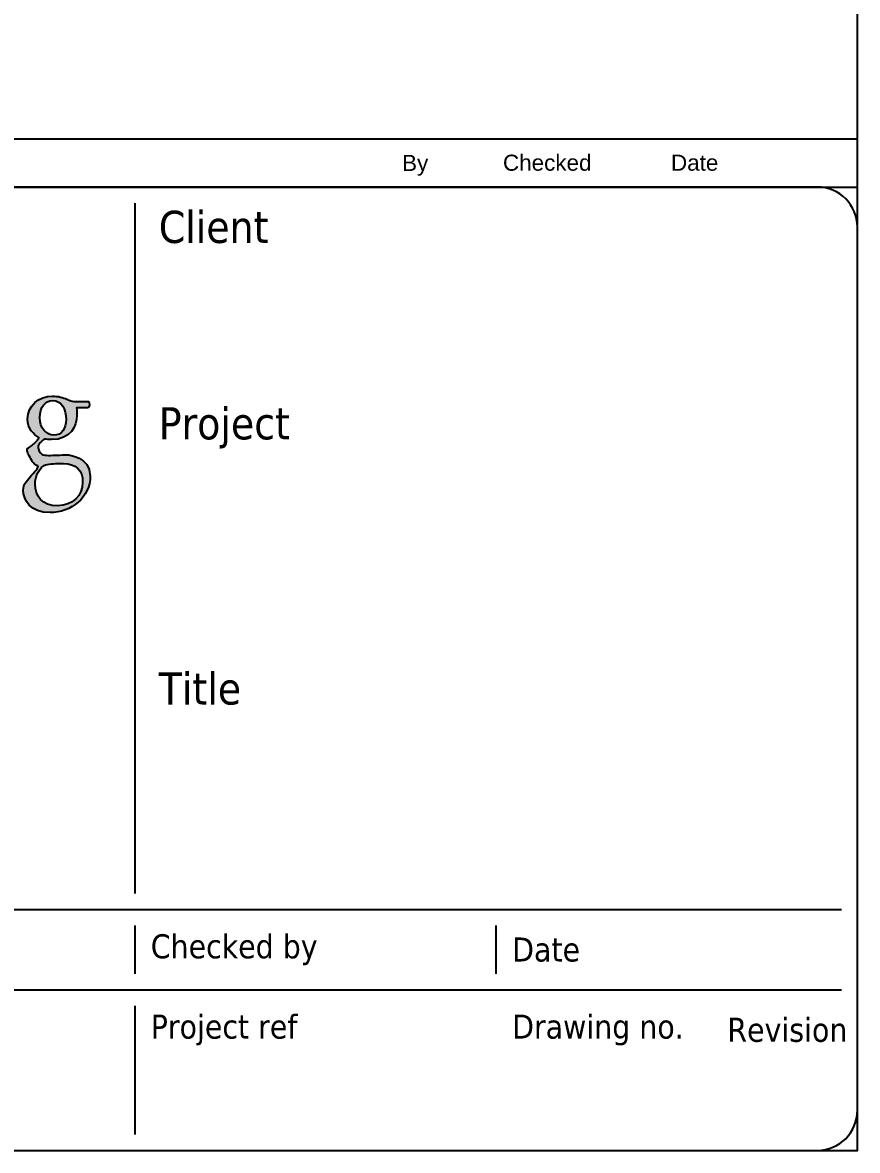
# Paper-space layout 'A2mask' of a CAD drawing. Extents: x 0 to 564, y 0 to 393.
# Drawn here: x 490.7 to 563.5, y 0 to 98.3 of the extents above; entities that cross this region are included whole.
import ezdxf
from ezdxf.enums import TextEntityAlignment as Align

# ---------------------------------------------------------------- set-up
doc = ezdxf.new("R2010")
doc.units = 0
doc.layers.get('0').update_dxf_attribs({"linetype": 'CONTINUOUS'})
doc.layers.get('Defpoints').update_dxf_attribs({"linetype": 'CONTINUOUS'})
doc.layers.add('JPP_Mask', color=7, linetype='CONTINUOUS')
doc.styles.add('JPP', font='arial.ttf')

# ---------------------------------------------------------------- blocks, each defined once
blk = doc.blocks.new('A2mask')
at = {"true_color": 0x0081c6}
h = blk.add_hatch(color=142, dxfattribs=at)
edge = h.paths.add_edge_path()
edge.add_spline(control_points=[(494.659, 60.65), (494.039, 60.65), (493.463, 60.6), (492.984, 60.6), (492.75, 60.6), (492.559, 60.64), (492.409, 60.709), (492.256, 60.816), (492.076, 61.14), (492.076, 61.289), (492.076, 61.673), (492.499, 61.924), (492.657, 62.016), (492.816, 62.003), (493.001, 61.977), (493.239, 61.977), (494.918, 61.977), (495.46, 63.167), (495.46, 64.079), (495.46, 64.304), (495.46, 64.528), (495.434, 64.753), (495.434, 64.753), (496.385, 64.753), (496.385, 64.753), (496.584, 64.78), (496.61, 65.229), (496.465, 65.295), (496.465, 65.295), (495.394, 65.295), (495.394, 65.295), (495.103, 65.295), (495.011, 65.322), (494.587, 65.506), (494.283, 65.639), (493.821, 65.771), (493.318, 65.771), (492.142, 65.771), (491.163, 64.912), (491.163, 63.775), (491.163, 62.929), (491.705, 62.413), (492.155, 62.175), (492.155, 62.109), (492.089, 62.003), (492.022, 61.924), (491.798, 61.686), (491.547, 61.461), (491.322, 61.316), (491.177, 61.21), (491.124, 61.157), (491.124, 61.091), (491.124, 60.908), (491.327, 60.485), (491.532, 60.164), (491.633, 59.979), (491.704, 59.875), (491.811, 59.806), (491.811, 59.806), (491.811, 59.806), (491.812, 59.806), (491.812, 59.806), (491.812, 59.806), (491.812, 59.806), (491.866, 59.771), (491.93, 59.744), (492.014, 59.722), (492.17, 59.681), (492.028, 59.47), (491.901, 59.318), (491.578, 58.93), (491.184, 58.491), (490.944, 58.188), (490.846, 58.053), (490.79, 57.834), (490.79, 57.564), (490.79, 56.721), (491.394, 55.608), (493.125, 55.608), (494.955, 55.608), (496.629, 56.957), (496.629, 58.795), (496.629, 60.481), (494.677, 60.65), (494.659, 60.65)], knot_values=[0, 0, 0, 0, 1, 1, 1, 2, 2, 2, 3, 3, 3, 4, 4, 4, 5, 5, 5, 6, 6, 6, 7, 7, 7, 8, 8, 8, 9, 9, 9, 10, 10, 10, 11, 11, 11, 12, 12, 12, 13, 13, 13, 14, 14, 14, 15, 15, 15, 16, 16, 16, 17, 17, 17, 18, 18, 18, 19, 19, 19, 20, 20, 20, 21, 21, 21, 22, 22, 22, 23, 23, 23, 24, 24, 24, 25, 25, 25, 26, 26, 26, 27, 27, 27, 28, 28, 28, 28], degree=3, periodic=0)
edge = h.paths.add_edge_path(flags=16)
edge.add_spline(control_points=[(493.437, 62.36), (494.151, 62.36), (494.521, 62.929), (494.521, 63.735), (494.521, 64.634), (494.151, 65.388), (493.345, 65.388), (492.71, 65.388), (492.234, 64.806), (492.234, 63.907), (492.234, 62.968), (492.803, 62.36), (493.437, 62.36)], knot_values=[0, 0, 0, 0, 1, 1, 1, 2, 2, 2, 3, 3, 3, 4, 4, 4, 4], degree=3, periodic=0)
edge = h.paths.add_edge_path(flags=16)
edge.add_spline(control_points=[(494.287, 59.884), (494.287, 59.884), (493.787, 59.884), (493.787, 59.884), (493.315, 59.884), (492.727, 59.846), (492.52, 59.676), (492.167, 59.392), (491.814, 58.804), (491.814, 58.083), (491.814, 57.059), (492.447, 56.207), (493.787, 56.207), (495.097, 56.207), (495.966, 57.154), (495.966, 58.235), (495.966, 59.392), (495.348, 59.884), (494.287, 59.884)], knot_values=[0, 0, 0, 0, 1, 1, 1, 2, 2, 2, 3, 3, 3, 4, 4, 4, 5, 5, 5, 6, 6, 6, 6], degree=3, periodic=0)
at = {"color": 154, "true_color": 0x004a91}
for p, q in [((560, 84), (441, 84)), ((500.5, 82.6), (500.5, 22.4)), ((563.5, 3.5), (563.5, 80.5)), ((438.9, 21), (562.1, 21)), ((500.5, 19.6), (500.5, 15.4)), ((532, 15.4), (532, 19.6)), ((438.9, 14), (562.1, 14)), ((500.5, 12.6), (500.5, 1.4)), ((441, 0), (560, 0))]:
    blk.add_line(p, q, dxfattribs=at)
for centre, start, end in [((560, 80.5), 0, 90), ((560, 3.5), 270, 0)]:
    blk.add_arc(centre, 3.5, start, end, dxfattribs=at)
at = {"layer": 'Defpoints'}
blk.add_lwpolyline([(0, 0), (563.5, 0), (563.5, 393.361), (0, 393.361)], close=True, dxfattribs=at)
blk.add_lwpolyline([(437.5, 0), (437.5, 84), (563.5, 84)], dxfattribs=at)
at = {"layer": 'Defpoints', "color": 142, "true_color": 0x0081c6}
for points, knots in [([(494.659, 60.65), (494.039, 60.65), (493.463, 60.6), (492.984, 60.6), (492.75, 60.6), (492.559, 60.64), (492.409, 60.709), (492.256, 60.816), (492.076, 61.14), (492.076, 61.289), (492.076, 61.673), (492.499, 61.924), (492.657, 62.016), (492.816, 62.003), (493.001, 61.977), (493.239, 61.977), (494.918, 61.977), (495.46, 63.167), (495.46, 64.079), (495.46, 64.304), (495.46, 64.528), (495.434, 64.753), (495.434, 64.753), (496.385, 64.753), (496.385, 64.753), (496.584, 64.78), (496.61, 65.229), (496.465, 65.295), (496.465, 65.295), (495.394, 65.295), (495.394, 65.295), (495.103, 65.295), (495.011, 65.322), (494.587, 65.506), (494.283, 65.639), (493.821, 65.771), (493.318, 65.771), (492.142, 65.771), (491.163, 64.912), (491.163, 63.775), (491.163, 62.929), (491.705, 62.413), (492.155, 62.175), (492.155, 62.109), (492.089, 62.003), (492.022, 61.924), (491.798, 61.686), (491.547, 61.461), (491.322, 61.316), (491.177, 61.21), (491.124, 61.157), (491.124, 61.091), (491.124, 60.908), (491.327, 60.485), (491.532, 60.164), (491.633, 59.979), (491.704, 59.875), (491.811, 59.806), (491.811, 59.806), (491.811, 59.806), (491.812, 59.806), (491.812, 59.806), (491.812, 59.806), (491.812, 59.806), (491.866, 59.771), (491.93, 59.744), (492.014, 59.722), (492.17, 59.681), (492.028, 59.47), (491.901, 59.318), (491.578, 58.93), (491.184, 58.491), (490.944, 58.188), (490.846, 58.053), (490.79, 57.834), (490.79, 57.564), (490.79, 56.721), (491.394, 55.608), (493.125, 55.608), (494.955, 55.608), (496.629, 56.957), (496.629, 58.795), (496.629, 60.481), (494.677, 60.65), (494.659, 60.65)], [0, 0, 0, 0, 1, 1, 1, 2, 2, 2, 3, 3, 3, 4, 4, 4, 5, 5, 5, 6, 6, 6, 7, 7, 7, 8, 8, 8, 9, 9, 9, 10, 10, 10, 11, 11, 11, 12, 12, 12, 13, 13, 13, 14, 14, 14, 15, 15, 15, 16, 16, 16, 17, 17, 17, 18, 18, 18, 19, 19, 19, 20, 20, 20, 21, 21, 21, 22, 22, 22, 23, 23, 23, 24, 24, 24, 25, 25, 25, 26, 26, 26, 27, 27, 27, 28, 28, 28, 28]), ([(493.437, 62.36), (494.151, 62.36), (494.521, 62.929), (494.521, 63.735), (494.521, 64.634), (494.151, 65.388), (493.345, 65.388), (492.71, 65.388), (492.234, 64.806), (492.234, 63.907), (492.234, 62.968), (492.803, 62.36), (493.437, 62.36)], [0, 0, 0, 0, 1, 1, 1, 2, 2, 2, 3, 3, 3, 4, 4, 4, 4]), ([(494.287, 59.884), (494.287, 59.884), (493.787, 59.884), (493.787, 59.884), (493.315, 59.884), (492.727, 59.846), (492.52, 59.676), (492.167, 59.392), (491.814, 58.804), (491.814, 58.083), (491.814, 57.059), (492.447, 56.207), (493.787, 56.207), (495.097, 56.207), (495.966, 57.154), (495.966, 58.235), (495.966, 59.392), (495.348, 59.884), (494.287, 59.884)], [0, 0, 0, 0, 1, 1, 1, 2, 2, 2, 3, 3, 3, 4, 4, 4, 5, 5, 5, 6, 6, 6, 6])]:
    blk.add_open_spline(points, degree=3, knots=knots, dxfattribs=at)
at = {"color": 2, "style": 'JPP'}
for s, insert, char_height, attachment_point in [('{\\fTahoma|b0|i0|c0|p34;Client}', (502.6, 80.5), 2.8, 4), ('{\\fTahoma|b0|i0|c0|p34;Project}', (502.6, 63), 2.8, 4), ('{\\fTahoma|b0|i0|c0|p34;Title}', (502.6, 40.25), 2.8, 4), ('{\\fTahoma|b0|i0|c0|p34;Checked by}', (501.9, 17.5), 2.1, 4), ('{\\fTahoma|b0|i0|c0|p34;Date}', (533.4, 17.5), 2.1, 4), ('{\\fTahoma|b0|i0|c0|p34;Project ref}', (501.9, 10.5), 2.1, 4), ('{\\fTahoma|b0|i0|c0|p34;Drawing no.}', (533.4, 10.5), 2.1, 4), ('{\\fTahoma|b0|i0|c0|p34;Revision}', (557.392, 10.5), 2.1, 5)]:
    blk.add_mtext(s, dxfattribs=dict(at, insert=insert, char_height=char_height, attachment_point=attachment_point))
at = {"color": 7, "style": 'JPP'}
for tag, p in [('Client', (516.6, 80.5)), ('Project1', (516.6, 63)), ('Project2', (516.6, 57.75)), ('Project3', (516.6, 52.5)), ('Title1', (516.6, 40.25)), ('Title2', (516.6, 35)), ('Title3', (516.6, 29.75)), ('Status', (441, 5.25))]:
    blk.add_attdef(tag, text='', height=2.5, dxfattribs=at).set_placement(p, align=Align.MIDDLE_LEFT)
at = {"color": 2, "style": 'JPP'}
for tag, p in [('Scale', (460.25, 17.5)), ('Drawn', (491.75, 17.5)), ('Checked', (523.25, 17.5)), ('Date', (554.75, 17.5))]:
    blk.add_attdef(tag, text='', height=1.4, dxfattribs=at).set_placement(p, align=Align.MIDDLE_CENTER)
at = {"color": 6, "style": 'JPP'}
for tag, p in [('Ref', (504, 5.25)), ('DrgNo.', (533.4, 5.25))]:
    blk.add_attdef(tag, text='', height=2.8, dxfattribs=at).set_placement(p, align=Align.MIDDLE_LEFT)
blk.add_attdef('Rev', text='', height=2.8, dxfattribs=at).set_placement((557.392, 5.25), align=Align.MIDDLE_CENTER)
blk = doc.blocks.new('A0A1revisionblock')
at = {"layer": 'Defpoints'}
for p, q in [((0, 6), (180, 6)), ((0, 0), (180, 0))]:
    blk.add_line(p, q, dxfattribs=at)
at = {"color": 2, "style": 'JPP'}
for s, p in [('Rev', (1.78, 2.03)), ('By', (123.3, 2)), ('Checked', (135.86, 2.03)), ('Date', (156.78, 2.03))]:
    blk.add_text(s, height=2, dxfattribs=at).set_placement(p)
at = {"color": 2, "style": 'JPP', "flags": 8}
for tag, p in [('RevLetter', (7.53, 2)), ('RevNote_001', (12.74, 2)), ('RevBy', (127.53, 2)), ('RevChecked', (148.03, 2)), ('RevDate', (164.03, 2))]:
    blk.add_attdef(tag, p, '', height=2, dxfattribs=at)
blk = doc.blocks.new('A2Rrevisionblock')
at = {"xscale": 0.7, "yscale": 0.7, "zscale": 0.7}
blk.add_blockref('A0A1revisionblock', (0, 0), dxfattribs=at)

psp = doc.layouts.new('A2mask')

# ---------------------------------------------------------------- block references
psp.add_blockref('A2Rrevisionblock', (437.5, 84))
at = {"layer": 'JPP_Mask'}
psp.add_blockref('A2mask', (0, 0), dxfattribs=at)

doc.saveas('drawing.dxf')
